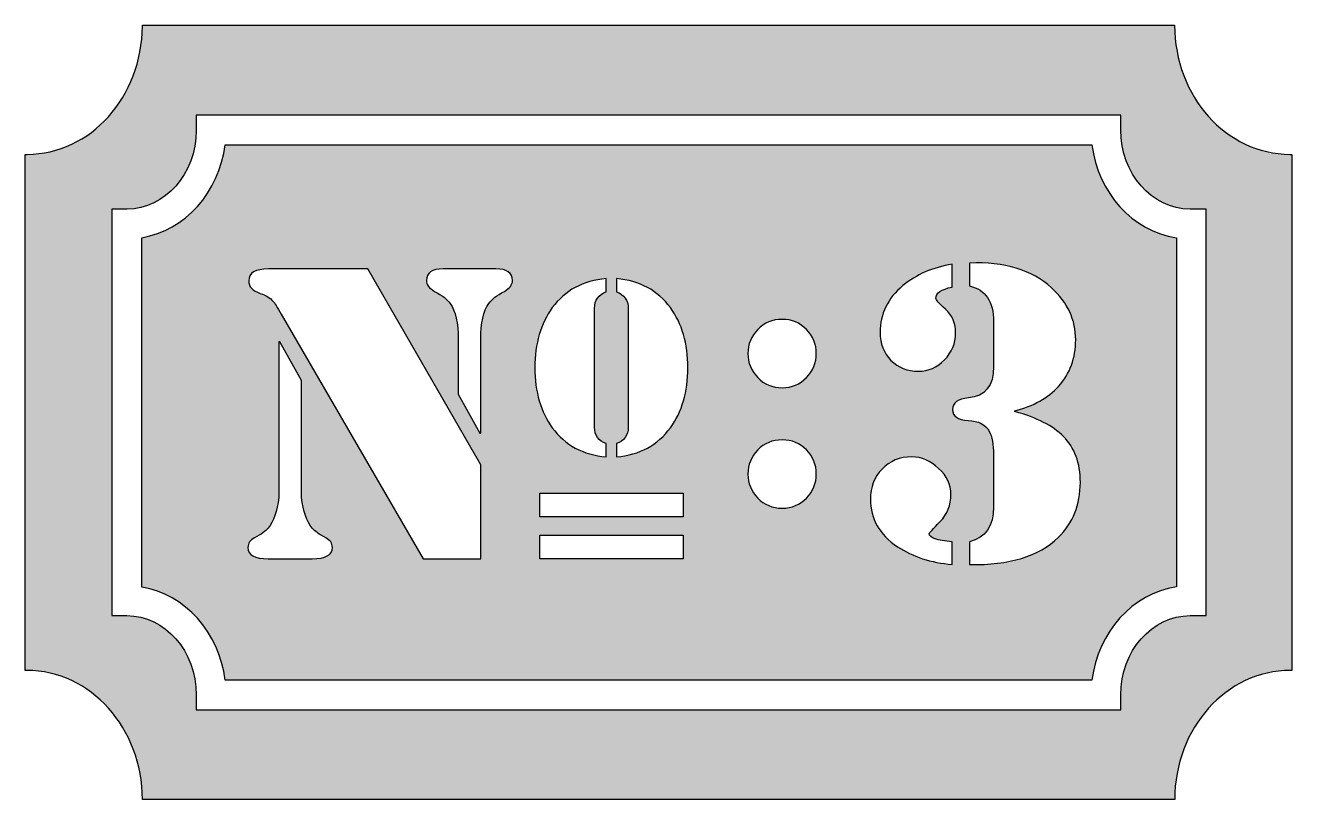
# Model space of a CAD drawing. Header units: millimetres. Extents: x 54215 to 67697, y 23496 to 56611.
# Drawn here: x 60710.8 to 60790.4, y 31023 to 31071.7 of the extents above; entities that cross this region are included whole.
import ezdxf

# ---------------------------------------------------------------- set-up
doc = ezdxf.new("R2010")
doc.units = ezdxf.units.MM

msp = doc.modelspace()

# ---------------------------------------------------------------- hatches: boundary and pattern name
at = {"true_color": 0xe74a37}
h = msp.add_hatch(color=13, dxfattribs=at)
h.dxf.hatch_style = 1
edge = h.paths.add_edge_path()
edge.add_spline(control_points=[(60790.248, 31063.576), (60786.245, 31063.589), (60783.002, 31067.212), (60783.002, 31071.679), (60783.002, 31071.678), (60783, 31071.678), (60782.999, 31071.678), (60782.999, 31071.678), (60782.999, 31071.679), (60782.999, 31071.679), (60782.999, 31071.679), (60718.145, 31071.679), (60718.145, 31071.679), (60718.145, 31071.679), (60718.145, 31071.632), (60718.145, 31071.632), (60718.122, 31067.186), (60714.89, 31063.589), (60710.902, 31063.576), (60710.902, 31063.576), (60710.79, 31063.576), (60710.79, 31063.576), (60710.79, 31063.576), (60710.79, 31031.166), (60710.79, 31031.166), (60710.79, 31031.166), (60710.88, 31031.166), (60710.88, 31031.166), (60710.88, 31031.166), (60710.88, 31031.166), (60710.88, 31031.166), (60714.893, 31031.166), (60718.146, 31027.536), (60718.146, 31023.06), (60718.146, 31023.06), (60718.147, 31023.06), (60718.147, 31023.06), (60718.147, 31023.06), (60718.147, 31023.047), (60718.147, 31023.047), (60718.147, 31023.047), (60783.001, 31023.047), (60783.001, 31023.047), (60783.001, 31023.047), (60783.001, 31023.06), (60783.001, 31023.06), (60783.002, 31023.06), (60783.004, 31023.06), (60783.004, 31023.06), (60783.004, 31027.536), (60786.257, 31031.166), (60790.27, 31031.166), (60790.27, 31031.166), (60790.27, 31031.166), (60790.27, 31031.166), (60790.27, 31031.166), (60790.354, 31031.166), (60790.354, 31031.166), (60790.354, 31031.166), (60790.354, 31063.576), (60790.354, 31063.576), (60790.354, 31063.576), (60790.248, 31063.576), (60790.248, 31063.576)], knot_values=[0, 0, 0, 0, 1, 1, 1, 2, 2, 2, 3, 3, 3, 4, 4, 4, 5, 5, 5, 6, 6, 6, 7, 7, 7, 8, 8, 8, 9, 9, 9, 10, 10, 10, 11, 11, 11, 12, 12, 12, 13, 13, 13, 14, 14, 14, 15, 15, 15, 16, 16, 16, 17, 17, 17, 18, 18, 18, 19, 19, 19, 20, 20, 20, 21, 21, 21, 21], degree=3, periodic=0)
edge = h.paths.add_edge_path(flags=16)
edge.add_spline(control_points=[(60784.978, 31034.607), (60784.978, 31034.607), (60783.982, 31034.607), (60783.982, 31034.607), (60781.575, 31034.607), (60779.616, 31032.372), (60779.616, 31029.627), (60779.616, 31029.627), (60779.614, 31028.691), (60779.614, 31028.691), (60779.614, 31028.691), (60778.679, 31028.681), (60778.679, 31028.681), (60778.679, 31028.681), (60721.532, 31028.692), (60721.532, 31028.692), (60721.532, 31028.692), (60721.532, 31029.627), (60721.532, 31029.627), (60721.532, 31032.373), (60719.574, 31034.606), (60717.166, 31034.606), (60717.166, 31034.606), (60716.23, 31034.606), (60716.23, 31034.606), (60716.23, 31034.606), (60716.23, 31060.124), (60716.23, 31060.124), (60716.23, 31060.124), (60717.179, 31060.131), (60717.179, 31060.131), (60719.565, 31060.138), (60721.517, 31062.358), (60721.531, 31065.079), (60721.531, 31065.079), (60721.531, 31066.044), (60721.531, 31066.044), (60721.531, 31066.044), (60764.106, 31066.044), (60764.106, 31066.044), (60772.365, 31066.044), (60779.617, 31066.047), (60779.617, 31066.047), (60779.617, 31066.047), (60779.617, 31065.109), (60779.617, 31065.109), (60779.617, 31065.109), (60779.615, 31065.109), (60779.615, 31065.109), (60779.615, 31062.371), (60781.568, 31060.138), (60783.969, 31060.131), (60783.969, 31060.131), (60784.978, 31060.131), (60784.978, 31060.131), (60784.978, 31060.131), (60784.978, 31034.607), (60784.978, 31034.607)], knot_values=[0, 0, 0, 0, 1, 1, 1, 2, 2, 2, 3, 3, 3, 4, 4, 4, 5, 5, 5, 6, 6, 6, 7, 7, 7, 8, 8, 8, 9, 9, 9, 10, 10, 10, 11, 11, 11, 12, 12, 12, 13, 13, 13, 14, 14, 14, 15, 15, 15, 16, 16, 16, 17, 17, 17, 18, 18, 18, 19, 19, 19, 19], degree=3, periodic=0)
h = msp.add_hatch(color=13, dxfattribs=at)
h.dxf.hatch_style = 1
edge = h.paths.add_edge_path()
edge.add_spline(control_points=[(60783.108, 31047.369), (60783.108, 31052.848), (60783.108, 31058.328), (60783.108, 31058.328), (60780.36, 31058.754), (60778.181, 31061.155), (60777.803, 31064.174)], knot_values=[8, 8, 8, 8, 8.5, 8.5, 8.5, 9.5, 9.5, 9.5, 9.5], degree=3, periodic=0)
edge.add_spline(control_points=[(60777.803, 31064.174), (60777.803, 31064.174), (60723.343, 31064.174), (60723.343, 31064.174), (60722.966, 31061.184), (60720.821, 31058.799), (60718.117, 31058.34)], knot_values=[6, 6, 6, 6, 7, 7, 7, 8, 8, 8, 8], degree=3, periodic=0)
edge.add_spline(control_points=[(60718.117, 31058.34), (60718.117, 31058.34), (60718.101, 31036.4), (60718.101, 31036.4), (60720.821, 31035.949), (60722.97, 31033.561), (60723.344, 31030.562)], knot_values=[4, 4, 4, 4, 5, 5, 5, 6, 6, 6, 6], degree=3, periodic=0)
edge.add_spline(control_points=[(60723.344, 31030.562), (60723.344, 31030.562), (60777.744, 31030.552), (60777.744, 31030.552), (60777.744, 31030.552), (60777.744, 31030.552), (60777.744, 31030.552)], knot_values=[2.99999, 2.99999, 2.99999, 2.99999, 3.99999, 3.99999, 3.99999, 4, 4, 4, 4], degree=3, periodic=0)
edge.add_spline(control_points=[(60777.744, 31030.552), (60777.744, 31030.552), (60777.744, 31030.562), (60777.744, 31030.562), (60777.744, 31030.562), (60777.744, 31030.562), (60777.744, 31030.562)], knot_values=[1.99999, 1.99999, 1.99999, 1.99999, 2.99998, 2.99998, 2.99998, 2.99999, 2.99999, 2.99999, 2.99999], degree=3, periodic=0)
edge.add_spline(control_points=[(60777.744, 31030.562), (60777.744, 31030.562), (60777.804, 31030.562), (60777.804, 31030.562)], knot_values=[1.00001, 1.00001, 1.00001, 1.00001, 1.99999, 1.99999, 1.99999, 1.99999], degree=3, periodic=0)
edge.add_spline(control_points=[(60777.804, 31030.562), (60778.181, 31033.584), (60780.36, 31035.985), (60783.108, 31036.41)], knot_values=[0, 0, 0, 0, 1, 1, 1, 1], degree=3, periodic=0)
edge.add_spline(control_points=[(60783.108, 31036.41), (60783.108, 31036.41), (60783.108, 31041.889), (60783.108, 31047.369)], knot_values=[9.5, 9.5, 9.5, 9.5, 10, 10, 10, 10], degree=3, periodic=0)
edge = h.paths.add_edge_path(flags=16)
edge.add_spline(control_points=[(60756.809, 31052.577), (60757.22, 31053.003), (60757.73, 31053.214), (60758.34, 31053.214), (60758.949, 31053.214), (60759.459, 31053.003), (60759.87, 31052.577)], knot_values=[5, 5, 5, 5, 6, 6, 6, 7, 7, 7, 7], degree=3, periodic=0)
edge.add_spline(control_points=[(60759.87, 31052.577), (60760.282, 31052.154), (60760.487, 31051.651), (60760.487, 31051.065)], knot_values=[7, 7, 7, 7, 8, 8, 8, 8], degree=3, periodic=0)
edge.add_spline(control_points=[(60760.487, 31051.065), (60760.487, 31050.483), (60760.282, 31049.98), (60759.87, 31049.556)], knot_values=[0, 0, 0, 0, 1, 1, 1, 1], degree=3, periodic=0)
edge.add_spline(control_points=[(60759.87, 31049.556), (60759.459, 31049.132), (60758.949, 31048.92), (60758.34, 31048.92), (60757.73, 31048.92), (60757.22, 31049.132), (60756.809, 31049.556), (60756.398, 31049.98), (60756.192, 31050.483), (60756.192, 31051.065)], knot_values=[1, 1, 1, 1, 2, 2, 2, 3, 3, 3, 4, 4, 4, 4], degree=3, periodic=0)
edge.add_spline(control_points=[(60756.192, 31051.065), (60756.192, 31051.651), (60756.398, 31052.154), (60756.809, 31052.577)], knot_values=[4, 4, 4, 4, 5, 5, 5, 5], degree=3, periodic=0)
edge = h.paths.add_edge_path(flags=16)
edge.add_spline(control_points=[(60747.935, 31055.777), (60749.393, 31055.643), (60750.522, 31055.033), (60751.318, 31053.948)], knot_values=[5, 5, 5, 5, 6, 6, 6, 6], degree=3, periodic=0)
edge.add_spline(control_points=[(60751.318, 31053.948), (60752.049, 31052.951), (60752.414, 31051.693), (60752.414, 31050.176)], knot_values=[6, 6, 6, 6, 7, 7, 7, 7], degree=3, periodic=0)
edge.add_spline(control_points=[(60752.414, 31050.176), (60752.414, 31048.659), (60752.049, 31047.4), (60751.318, 31046.402)], knot_values=[7, 7, 7, 7, 8, 8, 8, 8], degree=3, periodic=0)
edge.add_spline(control_points=[(60751.318, 31046.402), (60750.522, 31045.317), (60749.393, 31044.708), (60747.935, 31044.573)], knot_values=[8, 8, 8, 8, 9, 9, 9, 9], degree=3, periodic=0)
edge.add_spline(control_points=[(60747.935, 31044.573), (60747.935, 31044.573), (60747.935, 31045.409), (60747.935, 31045.409)], knot_values=[0, 0, 0, 0, 1, 1, 1, 1], degree=3, periodic=0)
edge.add_spline(control_points=[(60747.935, 31045.409), (60748.424, 31045.581), (60748.669, 31045.926), (60748.669, 31046.445), (60748.669, 31046.445), (60748.669, 31053.905), (60748.669, 31053.905)], knot_values=[1, 1, 1, 1, 2, 2, 2, 3, 3, 3, 3], degree=3, periodic=0)
edge.add_spline(control_points=[(60748.669, 31053.905), (60748.669, 31054.424), (60748.424, 31054.77), (60747.935, 31054.943), (60747.935, 31054.943), (60747.935, 31055.777), (60747.935, 31055.777)], knot_values=[3, 3, 3, 3, 4, 4, 4, 5, 5, 5, 5], degree=3, periodic=0)
edge = h.paths.add_edge_path(flags=16)
edge.add_spline(control_points=[(60747.286, 31055.777), (60747.286, 31055.777), (60747.286, 31054.943), (60747.286, 31054.943)], knot_values=[0, 0, 0, 0, 1, 1, 1, 1], degree=3, periodic=0)
edge.add_spline(control_points=[(60747.286, 31054.943), (60746.796, 31054.77), (60746.552, 31054.424), (60746.552, 31053.905), (60746.552, 31053.905), (60746.552, 31046.445), (60746.552, 31046.445)], knot_values=[1, 1, 1, 1, 2, 2, 2, 3, 3, 3, 3], degree=3, periodic=0)
edge.add_spline(control_points=[(60746.552, 31046.445), (60746.552, 31045.926), (60746.796, 31045.581), (60747.286, 31045.409), (60747.286, 31045.409), (60747.286, 31044.573), (60747.286, 31044.573)], knot_values=[3, 3, 3, 3, 4, 4, 4, 5, 5, 5, 5], degree=3, periodic=0)
edge.add_spline(control_points=[(60747.286, 31044.573), (60745.826, 31044.708), (60744.698, 31045.317), (60743.901, 31046.402)], knot_values=[5, 5, 5, 5, 6, 6, 6, 6], degree=3, periodic=0)
edge.add_spline(control_points=[(60743.901, 31046.402), (60743.172, 31047.4), (60742.806, 31048.659), (60742.806, 31050.176)], knot_values=[6, 6, 6, 6, 7, 7, 7, 7], degree=3, periodic=0)
edge.add_spline(control_points=[(60742.806, 31050.176), (60742.806, 31051.693), (60743.172, 31052.951), (60743.901, 31053.948)], knot_values=[7, 7, 7, 7, 8, 8, 8, 8], degree=3, periodic=0)
edge.add_spline(control_points=[(60743.901, 31053.948), (60744.698, 31055.033), (60745.826, 31055.643), (60747.286, 31055.777)], knot_values=[8, 8, 8, 8, 9, 9, 9, 9], degree=3, periodic=0)
edge = h.paths.add_edge_path(flags=16)
edge.add_spline(control_points=[(60764.495, 31052.389), (60764.495, 31053.558), (60764.974, 31054.538), (60765.931, 31055.333)], knot_values=[8, 8, 8, 8, 9, 9, 9, 9], degree=3, periodic=0)
edge.add_spline(control_points=[(60765.931, 31055.333), (60766.775, 31056.031), (60767.804, 31056.478), (60769.021, 31056.671)], knot_values=[9, 9, 9, 9, 10, 10, 10, 10], degree=3, periodic=0)
edge.add_spline(control_points=[(60769.021, 31056.671), (60769.021, 31056.671), (60769.021, 31055.236), (60769.021, 31055.236)], knot_values=[0, 0, 0, 0, 1, 1, 1, 1], degree=3, periodic=0)
edge.add_spline(control_points=[(60769.021, 31055.236), (60768.34, 31055.105), (60767.999, 31054.871), (60767.999, 31054.53)], knot_values=[1, 1, 1, 1, 2, 2, 2, 2], degree=3, periodic=0)
edge.add_spline(control_points=[(60767.999, 31054.53), (60767.999, 31054.45), (60768.201, 31054.222), (60768.607, 31053.849)], knot_values=[2, 2, 2, 2, 3, 3, 3, 3], degree=3, periodic=0)
edge.add_spline(control_points=[(60768.607, 31053.849), (60769.029, 31053.476), (60769.241, 31052.973), (60769.241, 31052.34)], knot_values=[3, 3, 3, 3, 4, 4, 4, 4], degree=3, periodic=0)
edge.add_spline(control_points=[(60769.241, 31052.34), (60769.241, 31051.707), (60769.004, 31051.148), (60768.534, 31050.661)], knot_values=[4, 4, 4, 4, 5, 5, 5, 5], degree=3, periodic=0)
edge.add_spline(control_points=[(60768.534, 31050.661), (60768.081, 31050.191), (60767.537, 31049.955), (60766.903, 31049.955)], knot_values=[5, 5, 5, 5, 6, 6, 6, 6], degree=3, periodic=0)
edge.add_spline(control_points=[(60766.903, 31049.955), (60766.206, 31049.955), (60765.63, 31050.183), (60765.177, 31050.636)], knot_values=[6, 6, 6, 6, 7, 7, 7, 7], degree=3, periodic=0)
edge.add_spline(control_points=[(60765.177, 31050.636), (60764.723, 31051.107), (60764.495, 31051.691), (60764.495, 31052.389)], knot_values=[7, 7, 7, 7, 8, 8, 8, 8], degree=3, periodic=0)
edge = h.paths.add_edge_path(flags=16)
edge.add_spline(control_points=[(60756.809, 31045.009), (60757.22, 31045.434), (60757.73, 31045.645), (60758.34, 31045.645), (60758.949, 31045.645), (60759.459, 31045.434), (60759.87, 31045.009)], knot_values=[5, 5, 5, 5, 6, 6, 6, 7, 7, 7, 7], degree=3, periodic=0)
edge.add_spline(control_points=[(60759.87, 31045.009), (60760.282, 31044.586), (60760.487, 31044.082), (60760.487, 31043.499)], knot_values=[7, 7, 7, 7, 8, 8, 8, 8], degree=3, periodic=0)
edge.add_spline(control_points=[(60760.487, 31043.499), (60760.487, 31042.916), (60760.282, 31042.412), (60759.87, 31041.988)], knot_values=[0, 0, 0, 0, 1, 1, 1, 1], degree=3, periodic=0)
edge.add_spline(control_points=[(60759.87, 31041.988), (60759.459, 31041.565), (60758.949, 31041.353), (60758.34, 31041.353), (60757.73, 31041.353), (60757.22, 31041.565), (60756.809, 31041.988)], knot_values=[1, 1, 1, 1, 2, 2, 2, 3, 3, 3, 3], degree=3, periodic=0)
edge.add_spline(control_points=[(60756.809, 31041.988), (60756.398, 31042.412), (60756.192, 31042.916), (60756.192, 31043.499)], knot_values=[3, 3, 3, 3, 4, 4, 4, 4], degree=3, periodic=0)
edge.add_spline(control_points=[(60756.192, 31043.499), (60756.192, 31044.082), (60756.398, 31044.586), (60756.809, 31045.009)], knot_values=[4, 4, 4, 4, 5, 5, 5, 5], degree=3, periodic=0)
edge = h.paths.add_edge_path(flags=16)
edge.add_spline(control_points=[(60770.117, 31056.745), (60772.306, 31056.842), (60774.025, 31056.324), (60775.274, 31055.188)], knot_values=[16, 16, 16, 16, 17, 17, 17, 17], degree=3, periodic=0)
edge.add_spline(control_points=[(60775.274, 31055.188), (60776.281, 31054.262), (60776.783, 31053.175), (60776.783, 31051.926)], knot_values=[17, 17, 17, 17, 18, 18, 18, 18], degree=3, periodic=0)
edge.add_spline(control_points=[(60776.783, 31051.926), (60776.783, 31050.775), (60776.428, 31049.801), (60775.713, 31049.006)], knot_values=[18, 18, 18, 18, 19, 19, 19, 19], degree=3, periodic=0)
edge.add_spline(control_points=[(60775.713, 31049.006), (60775.047, 31048.276), (60774.132, 31047.765), (60772.964, 31047.473)], knot_values=[19, 19, 19, 19, 20, 20, 20, 20], degree=3, periodic=0)
edge.add_spline(control_points=[(60772.964, 31047.473), (60772.964, 31047.473), (60772.964, 31047.425), (60772.964, 31047.425)], knot_values=[0.00001, 0.00001, 0.00001, 0.00001, 1, 1, 1, 1], degree=3, periodic=0)
edge.add_spline(control_points=[(60772.964, 31047.425), (60774.358, 31047.035), (60775.372, 31046.517), (60776.005, 31045.868)], knot_values=[1, 1, 1, 1, 2, 2, 2, 2], degree=3, periodic=0)
edge.add_spline(control_points=[(60776.005, 31045.868), (60776.718, 31045.153), (60777.076, 31044.188), (60777.076, 31042.971)], knot_values=[2, 2, 2, 2, 3, 3, 3, 3], degree=3, periodic=0)
edge.add_spline(control_points=[(60777.076, 31042.971), (60777.076, 31041.577), (60776.613, 31040.424), (60775.689, 31039.517)], knot_values=[3, 3, 3, 3, 4, 4, 4, 4], degree=3, periodic=0)
edge.add_spline(control_points=[(60775.689, 31039.517), (60774.472, 31038.331), (60772.614, 31037.764), (60770.117, 31037.814), (60770.117, 31037.814), (60770.117, 31039.249), (60770.117, 31039.249)], knot_values=[4, 4, 4, 4, 5, 5, 5, 6, 6, 6, 6], degree=3, periodic=0)
edge.add_spline(control_points=[(60770.117, 31039.249), (60771.122, 31039.493), (60771.625, 31040.224), (60771.625, 31041.438), (60771.625, 31041.438), (60771.625, 31044.7), (60771.625, 31044.7)], knot_values=[6, 6, 6, 6, 7, 7, 7, 8, 8, 8, 8], degree=3, periodic=0)
edge.add_spline(control_points=[(60771.625, 31044.7), (60771.625, 31045.364), (60771.535, 31045.859), (60771.357, 31046.183)], knot_values=[8, 8, 8, 8, 9, 9, 9, 9], degree=3, periodic=0)
edge.add_spline(control_points=[(60771.357, 31046.183), (60771.13, 31046.606), (60770.684, 31046.832), (60770.02, 31046.866)], knot_values=[9, 9, 9, 9, 10, 10, 10, 10], degree=3, periodic=0)
edge.add_spline(control_points=[(60770.02, 31046.866), (60769.37, 31046.898), (60769.045, 31047.124), (60769.045, 31047.546)], knot_values=[10, 10, 10, 10, 11, 11, 11, 11], degree=3, periodic=0)
edge.add_spline(control_points=[(60769.045, 31047.546), (60769.045, 31047.968), (60769.378, 31048.212), (60770.043, 31048.276)], knot_values=[11, 11, 11, 11, 12, 12, 12, 12], degree=3, periodic=0)
edge.add_spline(control_points=[(60770.043, 31048.276), (60771.098, 31048.374), (60771.625, 31049.031), (60771.625, 31050.247), (60771.625, 31050.247), (60771.625, 31053.071), (60771.625, 31053.071)], knot_values=[12, 12, 12, 12, 13, 13, 13, 14, 14, 14, 14], degree=3, periodic=0)
edge.add_spline(control_points=[(60771.625, 31053.071), (60771.625, 31054.336), (60771.122, 31055.082), (60770.117, 31055.308), (60770.117, 31055.308), (60770.117, 31056.745), (60770.117, 31056.745)], knot_values=[14, 14, 14, 14, 15, 15, 15, 16, 16, 16, 16], degree=3, periodic=0)
edge = h.paths.add_edge_path(flags=16)
edge.add_spline(control_points=[(60741.397, 31055.649), (60741.397, 31055.39), (60741.226, 31055.163), (60740.886, 31054.968)], knot_values=[7, 7, 7, 7, 8, 8, 8, 8], degree=3, periodic=0)
edge.add_spline(control_points=[(60740.886, 31054.968), (60740.415, 31054.724), (60740.091, 31054.474), (60739.912, 31054.214)], knot_values=[8, 8, 8, 8, 9, 9, 9, 9], degree=3, periodic=0)
edge.add_spline(control_points=[(60739.912, 31054.214), (60739.571, 31053.727), (60739.4, 31052.982), (60739.4, 31051.975), (60739.4, 31051.975), (60739.4, 31051.143), (60739.4, 31050.103)], knot_values=[9, 9, 9, 9, 10, 10, 10, 10.375023, 10.375023, 10.375023, 10.375023], degree=3, periodic=0)
edge.add_spline(control_points=[(60739.4, 31050.103), (60739.4, 31049.064), (60739.4, 31047.817), (60739.4, 31046.985)], knot_values=[10.375023, 10.375023, 10.375023, 10.375023, 10.750015, 10.750015, 10.750015, 10.750015], degree=3, periodic=0)
edge.add_spline(control_points=[(60739.4, 31046.985), (60739.4, 31046.777), (60739.4, 31046.595), (60739.4, 31046.449)], knot_values=[10.750015, 10.750015, 10.750015, 10.750015, 10.843763, 10.843763, 10.843763, 10.843763], degree=3, periodic=0)
edge.add_spline(control_points=[(60739.4, 31046.449), (60739.4, 31046.303), (60739.4, 31046.193), (60739.4, 31046.128)], knot_values=[10.843763, 10.843763, 10.843763, 10.843763, 10.937511, 10.937511, 10.937511, 10.937511], degree=3, periodic=0)
edge.add_spline(control_points=[(60739.4, 31046.128), (60739.4, 31046.111), (60739.4, 31046.098), (60739.4, 31046.088)], knot_values=[10.937511, 10.937511, 10.937511, 10.937511, 10.960948, 10.960948, 10.960948, 10.960948], degree=3, periodic=0)
edge.add_spline(control_points=[(60739.4, 31046.088), (60739.4, 31046.077), (60739.4, 31046.07), (60739.4, 31046.066)], knot_values=[10.960948, 10.960948, 10.960948, 10.960948, 10.984385, 10.984385, 10.984385, 10.984385], degree=3, periodic=0)
edge.add_spline(control_points=[(60739.4, 31046.066), (60739.4, 31046.064), (60739.4, 31046.064), (60739.4, 31046.063)], knot_values=[10.984385, 10.984385, 10.984385, 10.984385, 10.990245, 10.990245, 10.990245, 10.990245], degree=3, periodic=0)
edge.add_spline(control_points=[(60739.4, 31046.063), (60739.4, 31046.062), (60739.4, 31046.062), (60739.4, 31046.062)], knot_values=[10.990245, 10.990245, 10.990245, 10.990245, 10.996104, 10.996104, 10.996104, 10.996104], degree=3, periodic=0)
edge.add_spline(control_points=[(60739.4, 31046.062), (60739.4, 31046.061), (60739.4, 31046.061), (60739.4, 31046.061)], knot_values=[10.996104, 10.996104, 10.996104, 10.996104, 10.997569, 10.997569, 10.997569, 10.997569], degree=3, periodic=0)
edge.add_spline(control_points=[(60739.4, 31046.061), (60739.4, 31046.061), (60739.4, 31046.061), (60739.4, 31046.061)], knot_values=[10.997569, 10.997569, 10.997569, 10.997569, 10.999033, 10.999033, 10.999033, 10.999033], degree=3, periodic=0)
edge.add_spline(control_points=[(60739.4, 31046.061), (60739.4, 31046.061), (60739.4, 31046.061), (60739.4, 31046.061)], knot_values=[10.999033, 10.999033, 10.999033, 10.999033, 10.9994, 10.9994, 10.9994, 10.9994], degree=3, periodic=0)
edge.add_spline(control_points=[(60739.4, 31046.061), (60739.4, 31046.061), (60739.4, 31046.061), (60739.4, 31046.061)], knot_values=[10.9994, 10.9994, 10.9994, 10.9994, 10.999766, 10.999766, 10.999766, 10.999766], degree=3, periodic=0)
edge.add_spline(control_points=[(60739.4, 31046.061), (60739.4, 31046.061), (60739.4, 31046.061), (60739.4, 31046.061), (60739.4, 31046.061), (60739.4, 31046.061), (60739.4, 31046.061)], knot_values=[10.999766, 10.999766, 10.999766, 10.999766, 11, 11, 11, 11.004893, 11.004893, 11.004893, 11.004893], degree=3, periodic=0)
edge.add_spline(control_points=[(60739.338, 31046.089), (60739.323, 31046.116), (60739.297, 31046.162), (60739.264, 31046.223)], knot_values=[12.062489, 12.062489, 12.062489, 12.062489, 12.156237, 12.156237, 12.156237, 12.156237], degree=3, periodic=0)
edge.add_spline(control_points=[(60739.264, 31046.223), (60739.23, 31046.283), (60739.188, 31046.359), (60739.14, 31046.445)], knot_values=[12.156237, 12.156237, 12.156237, 12.156237, 12.249985, 12.249985, 12.249985, 12.249985], degree=3, periodic=0)
edge.add_spline(control_points=[(60739.14, 31046.445), (60738.948, 31046.791), (60738.661, 31047.31), (60738.421, 31047.742)], knot_values=[12.249985, 12.249985, 12.249985, 12.249985, 12.624977, 12.624977, 12.624977, 12.624977], degree=3, periodic=0)
edge.add_spline(control_points=[(60738.421, 31047.742), (60738.181, 31048.174), (60737.99, 31048.52), (60737.99, 31048.52), (60737.99, 31048.52), (60737.99, 31051.975), (60737.99, 31051.975)], knot_values=[12.624977, 12.624977, 12.624977, 12.624977, 13, 13, 13, 14, 14, 14, 14], degree=3, periodic=0)
edge.add_spline(control_points=[(60737.99, 31051.975), (60737.99, 31052.982), (60737.819, 31053.727), (60737.479, 31054.214)], knot_values=[1, 1, 1, 1, 2, 2, 2, 2], degree=3, periodic=0)
edge.add_spline(control_points=[(60737.479, 31054.214), (60737.301, 31054.474), (60736.977, 31054.724), (60736.506, 31054.968)], knot_values=[2, 2, 2, 2, 3, 3, 3, 3], degree=3, periodic=0)
edge.add_spline(control_points=[(60736.506, 31054.968), (60736.164, 31055.163), (60735.995, 31055.39), (60735.995, 31055.649)], knot_values=[3, 3, 3, 3, 4, 4, 4, 4], degree=3, periodic=0)
edge.add_spline(control_points=[(60735.995, 31055.649), (60735.995, 31056.136), (60736.344, 31056.38), (60737.041, 31056.38), (60737.041, 31056.38), (60740.351, 31056.38), (60740.351, 31056.38)], knot_values=[4, 4, 4, 4, 5, 5, 5, 6, 6, 6, 6], degree=3, periodic=0)
edge.add_spline(control_points=[(60740.351, 31056.38), (60741.048, 31056.38), (60741.397, 31056.136), (60741.397, 31055.649)], knot_values=[6, 6, 6, 6, 7, 7, 7, 7], degree=3, periodic=0)
h.paths.add_polyline_path([(60752.113, 31042.298), (60752.113, 31040.818), (60743.107, 31040.818), (60743.107, 31042.298)], flags=16)
edge = h.paths.add_edge_path(flags=16)
edge.add_spline(control_points=[(60764.617, 31043.8), (60765.104, 31044.318), (60765.728, 31044.577), (60766.491, 31044.577)], knot_values=[4, 4, 4, 4, 5, 5, 5, 5], degree=3, periodic=0)
edge.add_spline(control_points=[(60766.491, 31044.577), (60767.107, 31044.577), (60767.666, 31044.334), (60768.17, 31043.849)], knot_values=[5, 5, 5, 5, 6, 6, 6, 6], degree=3, periodic=0)
edge.add_spline(control_points=[(60768.17, 31043.849), (60768.69, 31043.377), (60768.947, 31042.833), (60768.947, 31042.218)], knot_values=[6, 6, 6, 6, 7, 7, 7, 7], degree=3, periodic=0)
edge.add_spline(control_points=[(60768.947, 31042.218), (60768.947, 31041.553), (60768.721, 31040.985), (60768.267, 31040.513)], knot_values=[7, 7, 7, 7, 8, 8, 8, 8], degree=3, periodic=0)
edge.add_spline(control_points=[(60768.267, 31040.513), (60767.812, 31040.043), (60767.586, 31039.792), (60767.586, 31039.76)], knot_values=[8, 8, 8, 8, 9, 9, 9, 9], degree=3, periodic=0)
edge.add_spline(control_points=[(60767.586, 31039.76), (60767.586, 31039.484), (60768.064, 31039.313), (60769.021, 31039.249)], knot_values=[9, 9, 9, 9, 10, 10, 10, 10], degree=3, periodic=0)
edge.add_spline(control_points=[(60769.021, 31039.249), (60769.021, 31039.249), (60769.021, 31037.814), (60769.021, 31037.814)], knot_values=[0, 0, 0, 0, 1, 1, 1, 1], degree=3, periodic=0)
edge.add_spline(control_points=[(60769.021, 31037.814), (60767.692, 31037.928), (60766.546, 31038.299), (60765.59, 31038.932)], knot_values=[1, 1, 1, 1, 2, 2, 2, 2], degree=3, periodic=0)
edge.add_spline(control_points=[(60765.59, 31038.932), (60764.454, 31039.695), (60763.886, 31040.692), (60763.886, 31041.926)], knot_values=[2, 2, 2, 2, 3, 3, 3, 3], degree=3, periodic=0)
edge.add_spline(control_points=[(60763.886, 31041.926), (60763.886, 31042.673), (60764.131, 31043.296), (60764.617, 31043.8)], knot_values=[3, 3, 3, 3, 4, 4, 4, 4], degree=3, periodic=0)
h.paths.add_polyline_path([(60752.113, 31039.659), (60752.113, 31038.178), (60743.107, 31038.178), (60743.107, 31039.659)], flags=16)
edge = h.paths.add_edge_path(flags=16)
edge.add_spline(control_points=[(60735.86, 31050.223), (60737.63, 31047.145), (60739.4, 31044.066), (60739.4, 31044.066), (60739.4, 31044.066), (60739.4, 31042.594), (60739.4, 31041.122)], knot_values=[0.5, 0.5, 0.5, 0.5, 1, 1, 1, 1.5, 1.5, 1.5, 1.5], degree=3, periodic=0)
edge.add_spline(control_points=[(60739.4, 31041.122), (60739.4, 31039.65), (60739.4, 31038.178), (60739.4, 31038.178), (60739.4, 31038.178), (60738.495, 31038.178), (60737.589, 31038.178)], knot_values=[1.5, 1.5, 1.5, 1.5, 2, 2, 2, 2.5, 2.5, 2.5, 2.5], degree=3, periodic=0)
edge.add_spline(control_points=[(60737.589, 31038.178), (60736.683, 31038.178), (60735.777, 31038.178), (60735.777, 31038.178), (60735.777, 31038.178), (60726.87, 31053.532), (60726.87, 31053.532)], knot_values=[2.5, 2.5, 2.5, 2.5, 3, 3, 3, 4, 4, 4, 4], degree=3, periodic=0)
edge.add_spline(control_points=[(60726.87, 31053.532), (60726.61, 31053.987), (60726.439, 31054.255), (60726.359, 31054.336)], knot_values=[4, 4, 4, 4, 5, 5, 5, 5], degree=3, periodic=0)
edge.add_spline(control_points=[(60726.359, 31054.336), (60726.18, 31054.562), (60725.912, 31054.732), (60725.555, 31054.846)], knot_values=[5, 5, 5, 5, 6, 6, 6, 6], degree=3, periodic=0)
edge.add_spline(control_points=[(60725.555, 31054.846), (60725.069, 31055.008), (60724.824, 31055.268), (60724.824, 31055.626)], knot_values=[6, 6, 6, 6, 7, 7, 7, 7], degree=3, periodic=0)
edge.add_spline(control_points=[(60724.824, 31055.626), (60724.824, 31056.128), (60725.24, 31056.38), (60726.067, 31056.38), (60726.067, 31056.38), (60727.63, 31056.38), (60729.194, 31056.38)], knot_values=[7, 7, 7, 7, 8, 8, 8, 8.5, 8.5, 8.5, 8.5], degree=3, periodic=0)
edge.add_spline(control_points=[(60729.194, 31056.38), (60730.757, 31056.38), (60732.32, 31056.38), (60732.32, 31056.38), (60732.32, 31056.38), (60734.09, 31053.301), (60735.86, 31050.223)], knot_values=[8.5, 8.5, 8.5, 8.5, 9, 9, 9, 9.5, 9.5, 9.5, 9.5], degree=3, periodic=0)
edge = h.paths.add_edge_path(flags=16)
edge.add_spline(control_points=[(60727.453, 31050.589), (60727.794, 31049.98), (60728.134, 31049.372), (60728.134, 31049.372), (60728.134, 31049.372), (60728.134, 31042.023), (60728.134, 31042.023)], knot_values=[2.5, 2.5, 2.5, 2.5, 3, 3, 3, 4, 4, 4, 4], degree=3, periodic=0)
edge.add_spline(control_points=[(60728.134, 31042.023), (60728.249, 31041.146), (60728.476, 31040.505), (60728.816, 31040.101)], knot_values=[4, 4, 4, 4, 5, 5, 5, 5], degree=3, periodic=0)
edge.add_spline(control_points=[(60728.816, 31040.101), (60728.962, 31039.907), (60729.246, 31039.704), (60729.667, 31039.493)], knot_values=[5, 5, 5, 5, 6, 6, 6, 6], degree=3, periodic=0)
edge.add_spline(control_points=[(60729.667, 31039.493), (60729.944, 31039.347), (60730.081, 31039.142), (60730.081, 31038.885)], knot_values=[6, 6, 6, 6, 7, 7, 7, 7], degree=3, periodic=0)
edge.add_spline(control_points=[(60730.081, 31038.885), (60730.081, 31038.414), (60729.66, 31038.178), (60728.816, 31038.178), (60728.816, 31038.178), (60726.042, 31038.178), (60726.042, 31038.178)], knot_values=[7, 7, 7, 7, 8, 8, 8, 9, 9, 9, 9], degree=3, periodic=0)
edge.add_spline(control_points=[(60726.042, 31038.178), (60725.198, 31038.178), (60724.777, 31038.414), (60724.777, 31038.885)], knot_values=[9, 9, 9, 9, 10, 10, 10, 10], degree=3, periodic=0)
edge.add_spline(control_points=[(60724.777, 31038.885), (60724.777, 31039.142), (60724.915, 31039.347), (60725.19, 31039.493)], knot_values=[10, 10, 10, 10, 11, 11, 11, 11], degree=3, periodic=0)
edge.add_spline(control_points=[(60725.19, 31039.493), (60725.612, 31039.704), (60725.895, 31039.907), (60726.042, 31040.101)], knot_values=[11, 11, 11, 11, 12, 12, 12, 12], degree=3, periodic=0)
edge.add_spline(control_points=[(60726.042, 31040.101), (60726.383, 31040.505), (60726.61, 31041.146), (60726.723, 31042.023)], knot_values=[12, 12, 12, 12, 13, 13, 13, 13], degree=3, periodic=0)
edge.add_spline(control_points=[(60726.723, 31042.023), (60726.723, 31042.023), (60726.723, 31044.468), (60726.723, 31046.914)], knot_values=[0, 0, 0, 0, 0.5, 0.5, 0.5, 0.5], degree=3, periodic=0)
edge.add_spline(control_points=[(60726.723, 31046.914), (60726.723, 31049.359), (60726.723, 31051.805), (60726.723, 31051.805)], knot_values=[0.5, 0.5, 0.5, 0.5, 1, 1, 1, 1], degree=3, periodic=0)
edge.add_spline(control_points=[(60726.723, 31051.805), (60726.723, 31051.805), (60726.772, 31051.805), (60726.772, 31051.805)], knot_values=[1.00001, 1.00001, 1.00001, 1.00001, 1.99999, 1.99999, 1.99999, 1.99999], degree=3, periodic=0)
edge.add_spline(control_points=[(60726.772, 31051.805), (60726.772, 31051.805), (60726.772, 31051.805), (60726.772, 31051.805), (60726.772, 31051.805), (60727.113, 31051.197), (60727.453, 31050.589)], knot_values=[1.99999, 1.99999, 1.99999, 1.99999, 2.25, 2.25, 2.25, 2.5, 2.5, 2.5, 2.5], degree=3, periodic=0)

# ---------------------------------------------------------------- linework, layer by layer
at = {"color": 13, "true_color": 0xe74a37}
for points in [[(60752.113, 31040.818), (60743.107, 31040.818), (60743.107, 31042.298), (60752.113, 31042.298), (60752.113, 31040.818)], [(60752.113, 31038.178), (60743.107, 31038.178), (60743.107, 31039.659), (60752.113, 31039.659), (60752.113, 31038.178)]]:
    msp.add_lwpolyline(points, dxfattribs=at)
for points, knots in [([(60790.248, 31063.576), (60786.245, 31063.589), (60783.002, 31067.212), (60783.002, 31071.679), (60783.002, 31071.678), (60783, 31071.678), (60782.999, 31071.678), (60782.999, 31071.678), (60782.999, 31071.679), (60782.999, 31071.679), (60782.999, 31071.679), (60718.145, 31071.679), (60718.145, 31071.679), (60718.145, 31071.679), (60718.145, 31071.632), (60718.145, 31071.632), (60718.122, 31067.186), (60714.89, 31063.589), (60710.902, 31063.576), (60710.902, 31063.576), (60710.79, 31063.576), (60710.79, 31063.576), (60710.79, 31063.576), (60710.79, 31031.166), (60710.79, 31031.166), (60710.79, 31031.166), (60710.88, 31031.166), (60710.88, 31031.166), (60710.88, 31031.166), (60710.88, 31031.166), (60710.88, 31031.166), (60714.893, 31031.166), (60718.146, 31027.536), (60718.146, 31023.06), (60718.146, 31023.06), (60718.147, 31023.06), (60718.147, 31023.06), (60718.147, 31023.06), (60718.147, 31023.047), (60718.147, 31023.047), (60718.147, 31023.047), (60783.001, 31023.047), (60783.001, 31023.047), (60783.001, 31023.047), (60783.001, 31023.06), (60783.001, 31023.06), (60783.002, 31023.06), (60783.004, 31023.06), (60783.004, 31023.06), (60783.004, 31027.536), (60786.257, 31031.166), (60790.27, 31031.166), (60790.27, 31031.166), (60790.27, 31031.166), (60790.27, 31031.166), (60790.27, 31031.166), (60790.354, 31031.166), (60790.354, 31031.166), (60790.354, 31031.166), (60790.354, 31063.576), (60790.354, 31063.576), (60790.354, 31063.576), (60790.248, 31063.576), (60790.248, 31063.576)], [0, 0, 0, 0, 1, 1, 1, 2, 2, 2, 3, 3, 3, 4, 4, 4, 5, 5, 5, 6, 6, 6, 7, 7, 7, 8, 8, 8, 9, 9, 9, 10, 10, 10, 11, 11, 11, 12, 12, 12, 13, 13, 13, 14, 14, 14, 15, 15, 15, 16, 16, 16, 17, 17, 17, 18, 18, 18, 19, 19, 19, 20, 20, 20, 21, 21, 21, 21]), ([(60784.978, 31034.607), (60784.978, 31034.607), (60783.982, 31034.607), (60783.982, 31034.607), (60781.575, 31034.607), (60779.616, 31032.372), (60779.616, 31029.627), (60779.616, 31029.627), (60779.614, 31028.691), (60779.614, 31028.691), (60779.614, 31028.691), (60778.679, 31028.681), (60778.679, 31028.681), (60778.679, 31028.681), (60721.532, 31028.692), (60721.532, 31028.692), (60721.532, 31028.692), (60721.532, 31029.627), (60721.532, 31029.627), (60721.532, 31032.373), (60719.574, 31034.606), (60717.166, 31034.606), (60717.166, 31034.606), (60716.23, 31034.606), (60716.23, 31034.606), (60716.23, 31034.606), (60716.23, 31060.124), (60716.23, 31060.124), (60716.23, 31060.124), (60717.179, 31060.131), (60717.179, 31060.131), (60719.565, 31060.138), (60721.517, 31062.358), (60721.531, 31065.079), (60721.531, 31065.079), (60721.531, 31066.044), (60721.531, 31066.044), (60721.531, 31066.044), (60764.106, 31066.044), (60764.106, 31066.044), (60772.365, 31066.044), (60779.617, 31066.047), (60779.617, 31066.047), (60779.617, 31066.047), (60779.617, 31065.109), (60779.617, 31065.109), (60779.617, 31065.109), (60779.615, 31065.109), (60779.615, 31065.109), (60779.615, 31062.371), (60781.568, 31060.138), (60783.969, 31060.131), (60783.969, 31060.131), (60784.978, 31060.131), (60784.978, 31060.131), (60784.978, 31060.131), (60784.978, 31034.607), (60784.978, 31034.607)], [0, 0, 0, 0, 1, 1, 1, 2, 2, 2, 3, 3, 3, 4, 4, 4, 5, 5, 5, 6, 6, 6, 7, 7, 7, 8, 8, 8, 9, 9, 9, 10, 10, 10, 11, 11, 11, 12, 12, 12, 13, 13, 13, 14, 14, 14, 15, 15, 15, 16, 16, 16, 17, 17, 17, 18, 18, 18, 19, 19, 19, 19]), ([(60777.803, 31064.174), (60777.803, 31064.174), (60723.343, 31064.174), (60723.343, 31064.174), (60722.966, 31061.184), (60720.821, 31058.799), (60718.117, 31058.34), (60718.117, 31058.34), (60718.101, 31036.4), (60718.101, 31036.4), (60720.821, 31035.949), (60722.97, 31033.561), (60723.344, 31030.562), (60723.344, 31030.562), (60777.744, 31030.552), (60777.744, 31030.552), (60777.744, 31030.552), (60777.744, 31030.562), (60777.744, 31030.562), (60777.744, 31030.562), (60777.804, 31030.562), (60777.804, 31030.562), (60778.181, 31033.584), (60780.36, 31035.985), (60783.108, 31036.41), (60783.108, 31036.41), (60783.108, 31058.328), (60783.108, 31058.328), (60780.36, 31058.754), (60778.181, 31061.155), (60777.803, 31064.174)], [0, 0, 0, 0, 1, 1, 1, 2, 2, 2, 3, 3, 3, 4, 4, 4, 5, 5, 5, 6, 6, 6, 7, 7, 7, 8, 8, 8, 9, 9, 9, 10, 10, 10, 10]), ([(60739.4, 31038.178), (60739.4, 31038.178), (60735.777, 31038.178), (60735.777, 31038.178), (60735.777, 31038.178), (60726.87, 31053.532), (60726.87, 31053.532), (60726.61, 31053.987), (60726.439, 31054.255), (60726.359, 31054.336), (60726.18, 31054.562), (60725.912, 31054.732), (60725.555, 31054.846), (60725.069, 31055.008), (60724.824, 31055.268), (60724.824, 31055.626), (60724.824, 31056.128), (60725.24, 31056.38), (60726.067, 31056.38), (60726.067, 31056.38), (60732.32, 31056.38), (60732.32, 31056.38), (60732.32, 31056.38), (60739.4, 31044.066), (60739.4, 31044.066), (60739.4, 31044.066), (60739.4, 31038.178), (60739.4, 31038.178)], [0, 0, 0, 0, 1, 1, 1, 2, 2, 2, 3, 3, 3, 4, 4, 4, 5, 5, 5, 6, 6, 6, 7, 7, 7, 8, 8, 8, 9, 9, 9, 9]), ([(60740.886, 31054.968), (60740.415, 31054.724), (60740.091, 31054.474), (60739.912, 31054.214), (60739.571, 31053.727), (60739.4, 31052.982), (60739.4, 31051.975), (60739.4, 31051.975), (60739.4, 31046.061), (60739.4, 31046.061), (60739.4, 31046.061), (60739.353, 31046.061), (60739.353, 31046.061), (60739.353, 31046.061), (60737.99, 31048.52), (60737.99, 31048.52), (60737.99, 31048.52), (60737.99, 31051.975), (60737.99, 31051.975), (60737.99, 31052.982), (60737.819, 31053.727), (60737.479, 31054.214), (60737.301, 31054.474), (60736.977, 31054.724), (60736.506, 31054.968), (60736.164, 31055.163), (60735.995, 31055.39), (60735.995, 31055.649), (60735.995, 31056.136), (60736.344, 31056.38), (60737.041, 31056.38), (60737.041, 31056.38), (60740.351, 31056.38), (60740.351, 31056.38), (60741.048, 31056.38), (60741.397, 31056.136), (60741.397, 31055.649), (60741.397, 31055.39), (60741.226, 31055.163), (60740.886, 31054.968)], [0, 0, 0, 0, 1, 1, 1, 2, 2, 2, 3, 3, 3, 4, 4, 4, 5, 5, 5, 6, 6, 6, 7, 7, 7, 8, 8, 8, 9, 9, 9, 10, 10, 10, 11, 11, 11, 12, 12, 12, 13, 13, 13, 13]), ([(60765.931, 31055.333), (60766.775, 31056.031), (60767.804, 31056.478), (60769.021, 31056.671), (60769.021, 31056.671), (60769.021, 31055.236), (60769.021, 31055.236), (60768.34, 31055.105), (60767.999, 31054.871), (60767.999, 31054.53), (60767.999, 31054.45), (60768.201, 31054.222), (60768.607, 31053.849), (60769.029, 31053.476), (60769.241, 31052.973), (60769.241, 31052.34), (60769.241, 31051.707), (60769.004, 31051.148), (60768.534, 31050.661), (60768.081, 31050.191), (60767.537, 31049.955), (60766.903, 31049.955), (60766.206, 31049.955), (60765.63, 31050.183), (60765.177, 31050.636), (60764.723, 31051.107), (60764.495, 31051.691), (60764.495, 31052.389), (60764.495, 31053.558), (60764.974, 31054.538), (60765.931, 31055.333)], [0, 0, 0, 0, 1, 1, 1, 2, 2, 2, 3, 3, 3, 4, 4, 4, 5, 5, 5, 6, 6, 6, 7, 7, 7, 8, 8, 8, 9, 9, 9, 10, 10, 10, 10]), ([(60775.689, 31039.517), (60774.472, 31038.331), (60772.614, 31037.764), (60770.117, 31037.814), (60770.117, 31037.814), (60770.117, 31039.249), (60770.117, 31039.249), (60771.122, 31039.493), (60771.625, 31040.224), (60771.625, 31041.438), (60771.625, 31041.438), (60771.625, 31044.7), (60771.625, 31044.7), (60771.625, 31045.364), (60771.535, 31045.859), (60771.357, 31046.183), (60771.13, 31046.606), (60770.684, 31046.832), (60770.02, 31046.866), (60769.37, 31046.898), (60769.045, 31047.124), (60769.045, 31047.546), (60769.045, 31047.968), (60769.378, 31048.212), (60770.043, 31048.276), (60771.098, 31048.374), (60771.625, 31049.031), (60771.625, 31050.247), (60771.625, 31050.247), (60771.625, 31053.071), (60771.625, 31053.071), (60771.625, 31054.336), (60771.122, 31055.082), (60770.117, 31055.308), (60770.117, 31055.308), (60770.117, 31056.745), (60770.117, 31056.745), (60772.306, 31056.842), (60774.025, 31056.324), (60775.274, 31055.188), (60776.281, 31054.262), (60776.783, 31053.175), (60776.783, 31051.926), (60776.783, 31050.775), (60776.428, 31049.801), (60775.713, 31049.006), (60775.047, 31048.276), (60774.132, 31047.765), (60772.964, 31047.473), (60772.964, 31047.473), (60772.964, 31047.425), (60772.964, 31047.425), (60774.358, 31047.035), (60775.372, 31046.517), (60776.005, 31045.868), (60776.718, 31045.153), (60777.076, 31044.188), (60777.076, 31042.971), (60777.076, 31041.577), (60776.613, 31040.424), (60775.689, 31039.517)], [0, 0, 0, 0, 1, 1, 1, 2, 2, 2, 3, 3, 3, 4, 4, 4, 5, 5, 5, 6, 6, 6, 7, 7, 7, 8, 8, 8, 9, 9, 9, 10, 10, 10, 11, 11, 11, 12, 12, 12, 13, 13, 13, 14, 14, 14, 15, 15, 15, 16, 16, 16, 17, 17, 17, 18, 18, 18, 19, 19, 19, 20, 20, 20, 20]), ([(60743.901, 31053.948), (60744.698, 31055.033), (60745.826, 31055.643), (60747.286, 31055.777), (60747.286, 31055.777), (60747.286, 31054.943), (60747.286, 31054.943), (60746.796, 31054.77), (60746.552, 31054.424), (60746.552, 31053.905), (60746.552, 31053.905), (60746.552, 31046.445), (60746.552, 31046.445), (60746.552, 31045.926), (60746.796, 31045.581), (60747.286, 31045.409), (60747.286, 31045.409), (60747.286, 31044.573), (60747.286, 31044.573), (60745.826, 31044.708), (60744.698, 31045.317), (60743.901, 31046.402), (60743.172, 31047.4), (60742.806, 31048.659), (60742.806, 31050.176), (60742.806, 31051.693), (60743.172, 31052.951), (60743.901, 31053.948)], [0, 0, 0, 0, 1, 1, 1, 2, 2, 2, 3, 3, 3, 4, 4, 4, 5, 5, 5, 6, 6, 6, 7, 7, 7, 8, 8, 8, 9, 9, 9, 9]), ([(60751.318, 31046.402), (60750.522, 31045.317), (60749.393, 31044.708), (60747.935, 31044.573), (60747.935, 31044.573), (60747.935, 31045.409), (60747.935, 31045.409), (60748.424, 31045.581), (60748.669, 31045.926), (60748.669, 31046.445), (60748.669, 31046.445), (60748.669, 31053.905), (60748.669, 31053.905), (60748.669, 31054.424), (60748.424, 31054.77), (60747.935, 31054.943), (60747.935, 31054.943), (60747.935, 31055.777), (60747.935, 31055.777), (60749.393, 31055.643), (60750.522, 31055.033), (60751.318, 31053.948), (60752.049, 31052.951), (60752.414, 31051.693), (60752.414, 31050.176), (60752.414, 31048.659), (60752.049, 31047.4), (60751.318, 31046.402)], [0, 0, 0, 0, 1, 1, 1, 2, 2, 2, 3, 3, 3, 4, 4, 4, 5, 5, 5, 6, 6, 6, 7, 7, 7, 8, 8, 8, 9, 9, 9, 9]), ([(60759.87, 31049.556), (60759.459, 31049.132), (60758.949, 31048.92), (60758.34, 31048.92), (60757.73, 31048.92), (60757.22, 31049.132), (60756.809, 31049.556), (60756.398, 31049.98), (60756.192, 31050.483), (60756.192, 31051.065), (60756.192, 31051.651), (60756.398, 31052.154), (60756.809, 31052.577), (60757.22, 31053.003), (60757.73, 31053.214), (60758.34, 31053.214), (60758.949, 31053.214), (60759.459, 31053.003), (60759.87, 31052.577), (60760.282, 31052.154), (60760.487, 31051.651), (60760.487, 31051.065), (60760.487, 31050.483), (60760.282, 31049.98), (60759.87, 31049.556)], [0, 0, 0, 0, 1, 1, 1, 2, 2, 2, 3, 3, 3, 4, 4, 4, 5, 5, 5, 6, 6, 6, 7, 7, 7, 8, 8, 8, 8]), ([(60728.816, 31038.178), (60728.816, 31038.178), (60726.042, 31038.178), (60726.042, 31038.178), (60725.198, 31038.178), (60724.777, 31038.414), (60724.777, 31038.885), (60724.777, 31039.142), (60724.915, 31039.347), (60725.19, 31039.493), (60725.612, 31039.704), (60725.895, 31039.907), (60726.042, 31040.101), (60726.383, 31040.505), (60726.61, 31041.146), (60726.723, 31042.023), (60726.723, 31042.023), (60726.723, 31051.805), (60726.723, 31051.805), (60726.723, 31051.805), (60726.772, 31051.805), (60726.772, 31051.805), (60726.772, 31051.805), (60728.134, 31049.372), (60728.134, 31049.372), (60728.134, 31049.372), (60728.134, 31042.023), (60728.134, 31042.023), (60728.249, 31041.146), (60728.476, 31040.505), (60728.816, 31040.101), (60728.962, 31039.907), (60729.246, 31039.704), (60729.667, 31039.493), (60729.944, 31039.347), (60730.081, 31039.142), (60730.081, 31038.885), (60730.081, 31038.414), (60729.66, 31038.178), (60728.816, 31038.178)], [0, 0, 0, 0, 1, 1, 1, 2, 2, 2, 3, 3, 3, 4, 4, 4, 5, 5, 5, 6, 6, 6, 7, 7, 7, 8, 8, 8, 9, 9, 9, 10, 10, 10, 11, 11, 11, 12, 12, 12, 13, 13, 13, 13]), ([(60759.87, 31041.988), (60759.459, 31041.565), (60758.949, 31041.353), (60758.34, 31041.353), (60757.73, 31041.353), (60757.22, 31041.565), (60756.809, 31041.988), (60756.398, 31042.412), (60756.192, 31042.916), (60756.192, 31043.499), (60756.192, 31044.082), (60756.398, 31044.586), (60756.809, 31045.009), (60757.22, 31045.434), (60757.73, 31045.645), (60758.34, 31045.645), (60758.949, 31045.645), (60759.459, 31045.434), (60759.87, 31045.009), (60760.282, 31044.586), (60760.487, 31044.082), (60760.487, 31043.499), (60760.487, 31042.916), (60760.282, 31042.412), (60759.87, 31041.988)], [0, 0, 0, 0, 1, 1, 1, 2, 2, 2, 3, 3, 3, 4, 4, 4, 5, 5, 5, 6, 6, 6, 7, 7, 7, 8, 8, 8, 8]), ([(60769.021, 31037.814), (60767.692, 31037.928), (60766.546, 31038.299), (60765.59, 31038.932), (60764.454, 31039.695), (60763.886, 31040.692), (60763.886, 31041.926), (60763.886, 31042.673), (60764.131, 31043.296), (60764.617, 31043.8), (60765.104, 31044.318), (60765.728, 31044.577), (60766.491, 31044.577), (60767.107, 31044.577), (60767.666, 31044.334), (60768.17, 31043.849), (60768.69, 31043.377), (60768.947, 31042.833), (60768.947, 31042.218), (60768.947, 31041.553), (60768.721, 31040.985), (60768.267, 31040.513), (60767.812, 31040.043), (60767.586, 31039.792), (60767.586, 31039.76), (60767.586, 31039.484), (60768.064, 31039.313), (60769.021, 31039.249), (60769.021, 31039.249), (60769.021, 31037.814), (60769.021, 31037.814)], [0, 0, 0, 0, 1, 1, 1, 2, 2, 2, 3, 3, 3, 4, 4, 4, 5, 5, 5, 6, 6, 6, 7, 7, 7, 8, 8, 8, 9, 9, 9, 10, 10, 10, 10])]:
    msp.add_open_spline(points, degree=3, knots=knots, dxfattribs=at)

doc.saveas('drawing.dxf')
